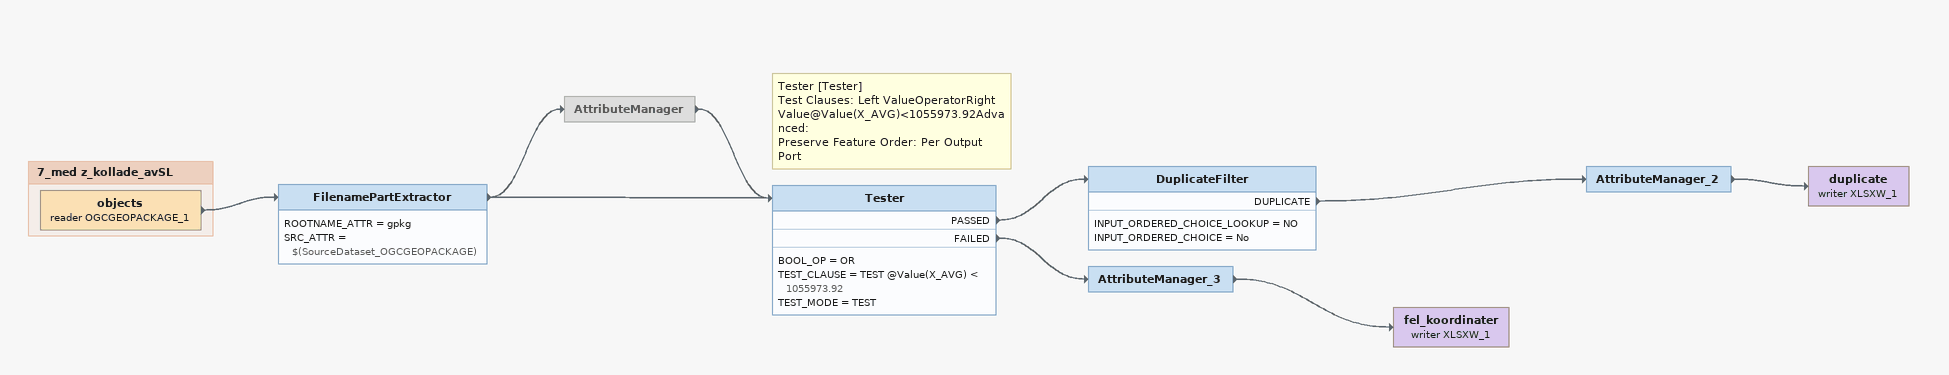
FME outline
FilenamePartExtractor
    ROOTNAME_ATTR = gpkg
    SRC_ATTR = $(SourceDataset_OGCGEOPACKAGE)
    -> AttributeManager
    -> Tester
AttributeManager [off]
    -> Tester
Note: Tester [Tester] / Test Clauses: Left ValueOperatorRight Value@Value(X_AVG)<1055973.92Advanced: / Preserve Feature Order: Per Output Port
Tester
    BOOL_OP = OR
    TEST_CLAUSE = TEST @Value(X_AVG) < 1055973.92
    TEST_MODE = TEST
    PASSED -> DuplicateFilter
    FAILED -> AttributeManager_3
DuplicateFilter
    INPUT_ORDERED_CHOICE_LOOKUP = NO
    INPUT_ORDERED_CHOICE = No
    DUPLICATE -> AttributeManager_2
AttributeManager_2
    -> duplicate (writer XLSXW_1)
duplicate (writer XLSXW_1)
AttributeManager_3
    -> fel_koordinater (writer XLSXW_1)
fel_koordinater (writer XLSXW_1)

Bookmark: 7_med z_kollade_avSL
objects (reader OGCGEOPACKAGE_1)
    -> FilenamePartExtractor
